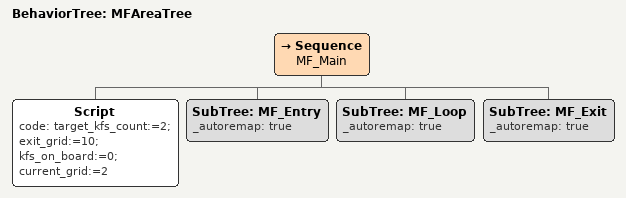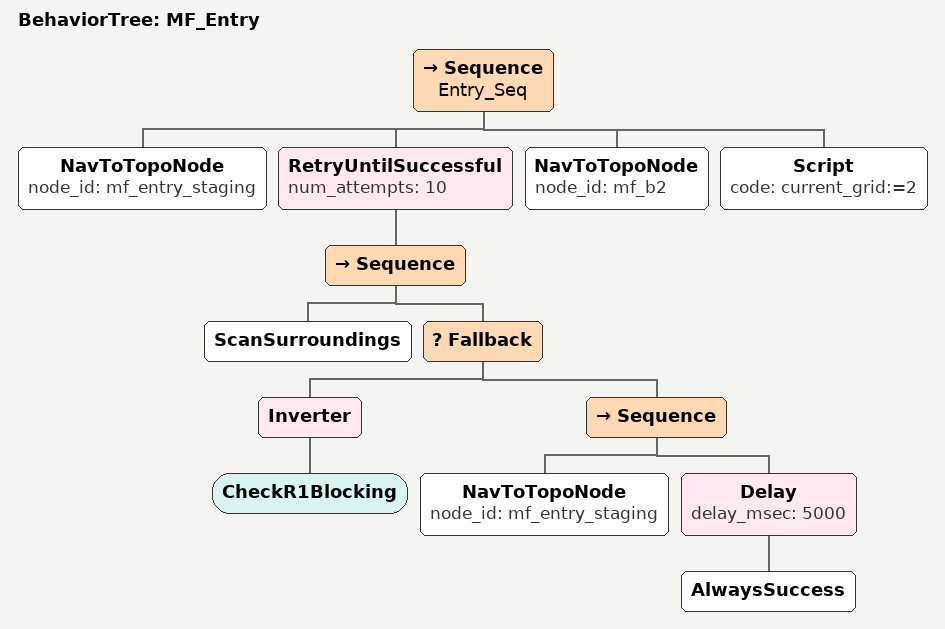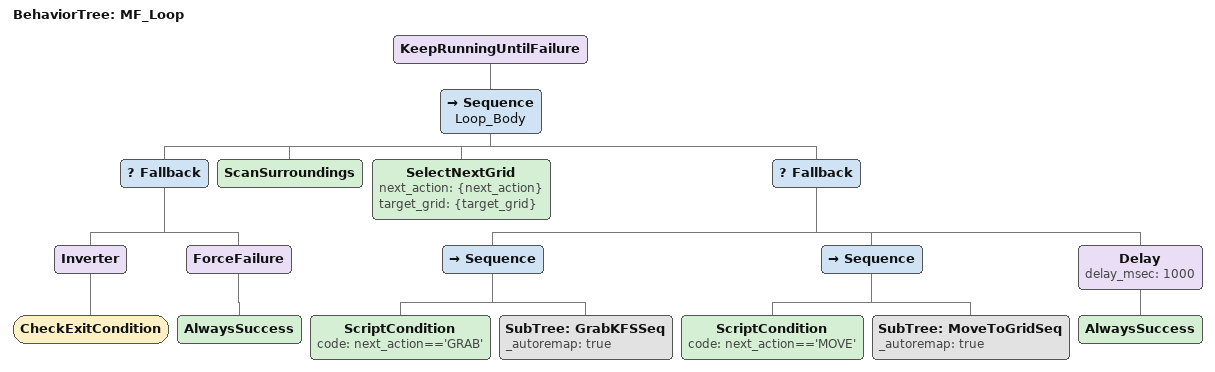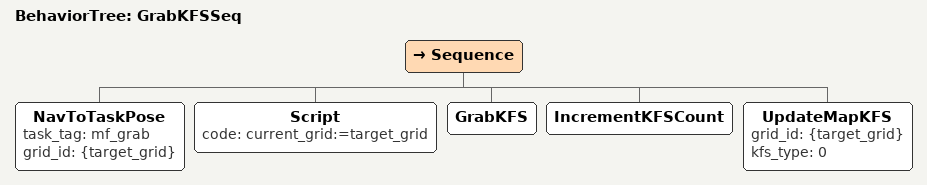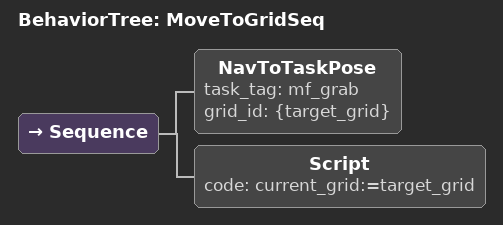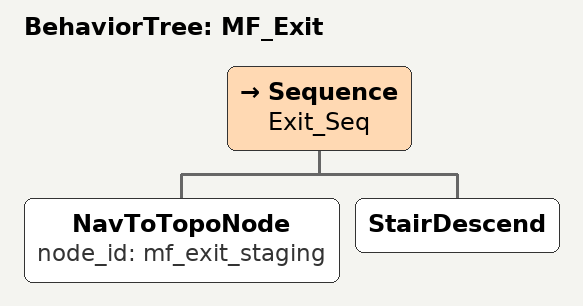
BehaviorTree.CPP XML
<!-- 梅林区行为树 (MF Area) - Topo Nav 版本
     自 2026-04 起仅保留 topo/xhu 自研导航链，旧点位导航节点已移除。
     模式切换由 rc26_xhu_nav 的 edge required_mode 驱动，BT 不再显式切档。 -->
<root BTCPP_format="4">
  <BehaviorTree ID="MFAreaTree">
    <Sequence name="MF_Main">
      <Script code="target_kfs_count:=2; exit_grid:=10; kfs_on_board:=0; current_grid:=2"/>

      <SubTree ID="MF_Entry" _autoremap="true"/>
      <SubTree ID="MF_Loop" _autoremap="true"/>
      <SubTree ID="MF_Exit" _autoremap="true"/>
    </Sequence>
  </BehaviorTree>

  <!-- MF_Entry: 进门阶段 (topo 版) -->
  <BehaviorTree ID="MF_Entry">
    <Sequence name="Entry_Seq">
      <NavToTopoNode node_id="mf_entry_staging"/>

      <!-- 检测并等待R1让路 -->
      <RetryUntilSuccessful num_attempts="10">
        <Sequence>
          <ScanSurroundings/>
          <Fallback>
            <Inverter>
              <CheckR1Blocking/>
            </Inverter>
            <Sequence>
              <NavToTopoNode node_id="mf_entry_staging"/>
              <Delay delay_msec="5000">
                <AlwaysSuccess/>
              </Delay>
            </Sequence>
          </Fallback>
        </Sequence>
      </RetryUntilSuccessful>

      <!-- 进入2号格 -->
      <NavToTopoNode node_id="mf_b2"/>
      <Script code="current_grid:=2"/>
    </Sequence>
  </BehaviorTree>

  <!-- MF_Loop: 核心循环 (topo 版) -->
  <BehaviorTree ID="MF_Loop">
    <KeepRunningUntilFailure>
      <Sequence name="Loop_Body">
        <Fallback>
          <Inverter>
            <CheckExitCondition/>
          </Inverter>
          <ForceFailure>
            <AlwaysSuccess/>
          </ForceFailure>
        </Fallback>

        <ScanSurroundings/>
        <SelectNextGrid next_action="{next_action}" target_grid="{target_grid}"/>

        <Fallback>
          <!-- Case: GRAB -->
          <Sequence>
            <ScriptCondition code="next_action=='GRAB'"/>
            <SubTree ID="GrabKFSSeq" _autoremap="true"/>
          </Sequence>
          <!-- Case: MOVE -->
          <Sequence>
            <ScriptCondition code="next_action=='MOVE'"/>
            <SubTree ID="MoveToGridSeq" _autoremap="true"/>
          </Sequence>
          <!-- Case: WAIT -->
          <Delay delay_msec="1000">
            <AlwaysSuccess/>
          </Delay>
        </Fallback>
      </Sequence>
    </KeepRunningUntilFailure>
  </BehaviorTree>

  <!-- GrabKFSSeq: 抓取子树 (topo 版) -->
  <BehaviorTree ID="GrabKFSSeq">
    <Sequence>
      <NavToTaskPose task_tag="mf_grab" grid_id="{target_grid}"/>
      <Script code="current_grid:=target_grid"/>
      <GrabKFS/>
      <IncrementKFSCount/>
      <UpdateMapKFS grid_id="{target_grid}" kfs_type="0"/>
    </Sequence>
  </BehaviorTree>

  <!-- MoveToGridSeq: 移动子树 (topo 版) -->
  <BehaviorTree ID="MoveToGridSeq">
    <Sequence>
      <NavToTaskPose task_tag="mf_grab" grid_id="{target_grid}"/>
      <Script code="current_grid:=target_grid"/>
    </Sequence>
  </BehaviorTree>

  <!-- MF_Exit: 出门阶段 (topo 版) -->
  <BehaviorTree ID="MF_Exit">
    <Sequence name="Exit_Seq">
      <NavToTopoNode node_id="mf_exit_staging"/>
      <StairDescend/>
    </Sequence>
  </BehaviorTree>
</root>
